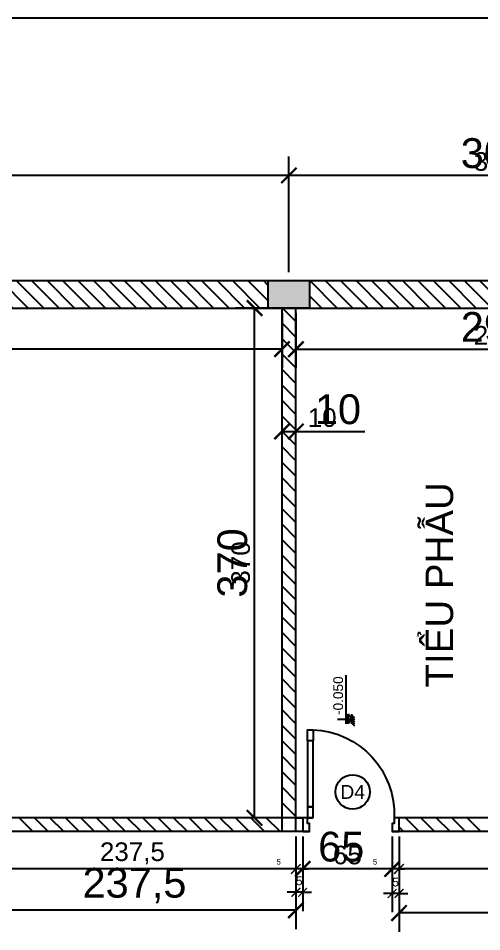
# Model space of a CAD drawing. Header units: millimetres. Extents: x -26398 to 135532, y -376633 to 43268.
# Drawn here: x 7840 to 8177, y -358348 to -357685 of the extents above; entities that cross this region are included whole.
import ezdxf
from ezdxf.enums import TextEntityAlignment as Align

# ---------------------------------------------------------------- set-up
doc = ezdxf.new("R2010")
doc.units = ezdxf.units.MM
for name, color, linetype in [('0 @ 5', 7, 'Continuous'), ('0 @ 8', 7, 'Continuous'), ('A-Door', 150, 'Continuous'), ('A5-KICHTHUOC', 251, 'Continuous'), ('cửa', 152, 'Continuous'), ('NT', 1, 'Continuous'), ('TƯỜNG', 52, 'Continuous')]:
    doc.layers.add(name, color=color, linetype=linetype)
doc.styles.add('GHICHU35', font='', dxfattribs={"width": 0.9, "height": 350})
doc.styles.get("Standard").update_dxf_attribs({"font": 'arial.ttf'})
doc.styles.get('GHICHU35').set_extended_font_data('VNI-Helve')
doc.dimstyles.new('SCALE dimmatbang', dxfattribs={"dimscale": 70, "dimtxt": 2.7, "dimasz": 1.4, "dimexe": 1.7, "dimexo": 0.7, "dimtad": 1, "dimtoh": 1, "dimdec": 1, "dimtxsty": 'Standard', "dimblk": 'ARCHTICK', "dimcen": 2.5, "dimclrd": 1, "dimclre": 256, "dimadec": 0, "dimazin": 0, "dimtfac": 1, "dimtdec": 1, "dimtmove": 0, "dimatfit": 3, "dimfxl": 1, "dimarcsym": 0})

# ---------------------------------------------------------------- blocks, each defined once
blk = doc.blocks.new('_ArchTick')
at = {"color": 0, "linetype": 'ByBlock', "const_width": 0.15}
blk.add_lwpolyline([(-0.5, -0.5), (0.5, 0.5)], dxfattribs=at)
blk = doc.blocks.new('*D8034')
at = {"lineweight": -2, "transparency": 16777216}
for p, q in [((8037.05, -357866.78), (8037.05, -357785.04)), ((8337.05, -357866.78), (8337.05, -357785.04))]:
    blk.add_line(p, q, dxfattribs=at)
at = {"color": 1, "lineweight": -2, "transparency": 16777216}
blk.add_line((8337.05, -357798.64), (8037.05, -357798.64), dxfattribs=at)
at = {"layer": 'DEFPOINTS', "color": 0, "transparency": 16777216}
for p in [(8037.05, -357798.64), (8037.05, -357872.38), (8337.05, -357872.38)]:
    blk.add_point(p, dxfattribs=at)
at = {"color": 1, "lineweight": -2, "transparency": 16777216, "xscale": 11.2, "yscale": 11.2, "zscale": 11.2, "rotation": 180}
blk.add_blockref('_ArchTick', (8037.05, -357798.64), dxfattribs=at)
at = {"color": 1, "lineweight": -2, "transparency": 16777216, "xscale": 11.2, "yscale": 11.2, "zscale": 11.2}
blk.add_blockref('_ArchTick', (8337.05, -357798.64), dxfattribs=at)
at = {"color": 0, "transparency": 16777216, "insert": (8187.05, -357782.61), "char_height": 21.6, "attachment_point": 5}
blk.add_mtext('300', dxfattribs=at)
blk = doc.blocks.new('*D8035')
at = {"lineweight": -2, "transparency": 16777216}
for p, q in [((8037.05, -357868.88), (8037.05, -357790.14)), ((8337.05, -357868.88), (8337.05, -357790.14))]:
    blk.add_line(p, q, dxfattribs=at)
at = {"color": 1, "lineweight": -2, "transparency": 16777216}
blk.add_line((8337.05, -357798.64), (8037.05, -357798.64), dxfattribs=at)
at = {"layer": 'DEFPOINTS', "color": 0, "transparency": 16777216}
for p in [(8037.05, -357798.64), (8037.05, -357872.38), (8337.05, -357872.38)]:
    blk.add_point(p, dxfattribs=at)
at = {"color": 1, "lineweight": -2, "transparency": 16777216, "xscale": 7, "yscale": 7, "zscale": 7, "rotation": 180}
blk.add_blockref('_ArchTick', (8037.05, -357798.64), dxfattribs=at)
at = {"color": 1, "lineweight": -2, "transparency": 16777216, "xscale": 7, "yscale": 7, "zscale": 7}
blk.add_blockref('_ArchTick', (8337.05, -357798.64), dxfattribs=at)
at = {"color": 0, "transparency": 16777216, "insert": (8187.05, -357788.62), "char_height": 13.5, "attachment_point": 5}
blk.add_mtext('300', dxfattribs=at)
blk = doc.blocks.new('*D8036')
at = {"lineweight": -2, "transparency": 16777216}
for p, q in [((7437.05, -357892.18), (7437.05, -357785.04)), ((8037.05, -357866.78), (8037.05, -357785.04))]:
    blk.add_line(p, q, dxfattribs=at)
at = {"color": 1, "lineweight": -2, "transparency": 16777216}
blk.add_line((8037.05, -357798.64), (7437.05, -357798.64), dxfattribs=at)
at = {"layer": 'DEFPOINTS', "color": 0, "transparency": 16777216}
for p in [(7437.05, -357798.64), (8037.05, -357872.38), (7437.05, -357897.78)]:
    blk.add_point(p, dxfattribs=at)
at = {"color": 1, "lineweight": -2, "transparency": 16777216, "xscale": 11.2, "yscale": 11.2, "zscale": 11.2, "rotation": 180}
blk.add_blockref('_ArchTick', (7437.05, -357798.64), dxfattribs=at)
at = {"color": 1, "lineweight": -2, "transparency": 16777216, "xscale": 11.2, "yscale": 11.2, "zscale": 11.2}
blk.add_blockref('_ArchTick', (8037.05, -357798.64), dxfattribs=at)
at = {"color": 0, "transparency": 16777216, "insert": (7737.05, -357782.61), "char_height": 21.6, "attachment_point": 5}
blk.add_mtext('600', dxfattribs=at)
blk = doc.blocks.new('*D8037')
at = {"lineweight": -2, "transparency": 16777216}
for p, q in [((7437.05, -357894.28), (7437.05, -357790.14)), ((8037.05, -357868.88), (8037.05, -357790.14))]:
    blk.add_line(p, q, dxfattribs=at)
at = {"color": 1, "lineweight": -2, "transparency": 16777216}
blk.add_line((8037.05, -357798.64), (7437.05, -357798.64), dxfattribs=at)
at = {"layer": 'DEFPOINTS', "color": 0, "transparency": 16777216}
for p in [(7437.05, -357798.64), (8037.05, -357872.38), (7437.05, -357897.78)]:
    blk.add_point(p, dxfattribs=at)
at = {"color": 1, "lineweight": -2, "transparency": 16777216, "xscale": 7, "yscale": 7, "zscale": 7, "rotation": 180}
blk.add_blockref('_ArchTick', (7437.05, -357798.64), dxfattribs=at)
at = {"color": 1, "lineweight": -2, "transparency": 16777216, "xscale": 7, "yscale": 7, "zscale": 7}
blk.add_blockref('_ArchTick', (8037.05, -357798.64), dxfattribs=at)
at = {"color": 0, "transparency": 16777216, "insert": (7737.05, -357788.62), "char_height": 13.5, "attachment_point": 5}
blk.add_mtext('600', dxfattribs=at)
blk = doc.blocks.new('*D8040')
at = {"lineweight": -2, "transparency": 16777216}
for p, q in [((7437.05, -357790.6), (7437.05, -357671.01)), ((11437.05, -357869.35), (11437.05, -357671.01))]:
    blk.add_line(p, q, dxfattribs=at)
at = {"color": 1, "lineweight": -2, "transparency": 16777216}
blk.add_line((11437.05, -357684.61), (7437.05, -357684.61), dxfattribs=at)
at = {"layer": 'DEFPOINTS', "color": 0, "transparency": 16777216}
for p in [(7437.05, -357684.61), (7437.05, -357796.2), (11437.05, -357874.95)]:
    blk.add_point(p, dxfattribs=at)
at = {"color": 1, "lineweight": -2, "transparency": 16777216, "xscale": 11.2, "yscale": 11.2, "zscale": 11.2, "rotation": 180}
blk.add_blockref('_ArchTick', (7437.05, -357684.61), dxfattribs=at)
at = {"color": 1, "lineweight": -2, "transparency": 16777216, "xscale": 11.2, "yscale": 11.2, "zscale": 11.2}
blk.add_blockref('_ArchTick', (11437.05, -357684.61), dxfattribs=at)
at = {"color": 0, "transparency": 16777216, "insert": (9337.05, -357668.58), "char_height": 21.6, "attachment_point": 5}
blk.add_mtext('4000', dxfattribs=at)
blk = doc.blocks.new('*D8041')
at = {"lineweight": -2, "transparency": 16777216}
for p, q in [((7437.05, -357792.7), (7437.05, -357676.11)), ((11437.05, -357871.45), (11437.05, -357676.11))]:
    blk.add_line(p, q, dxfattribs=at)
at = {"color": 1, "lineweight": -2, "transparency": 16777216}
blk.add_line((11437.05, -357684.61), (7437.05, -357684.61), dxfattribs=at)
at = {"layer": 'DEFPOINTS', "color": 0, "transparency": 16777216}
for p in [(7437.05, -357684.61), (7437.05, -357796.2), (11437.05, -357874.95)]:
    blk.add_point(p, dxfattribs=at)
at = {"color": 1, "lineweight": -2, "transparency": 16777216, "xscale": 7, "yscale": 7, "zscale": 7, "rotation": 180}
blk.add_blockref('_ArchTick', (7437.05, -357684.61), dxfattribs=at)
at = {"color": 1, "lineweight": -2, "transparency": 16777216, "xscale": 7, "yscale": 7, "zscale": 7}
blk.add_blockref('_ArchTick', (11437.05, -357684.61), dxfattribs=at)
at = {"color": 0, "transparency": 16777216, "insert": (9337.05, -357674.59), "char_height": 13.5, "attachment_point": 5}
blk.add_mtext('4000', dxfattribs=at)
blk = doc.blocks.new('A$C7DB75F4D')
at = {"layer": 'A-Door'}
for points in [[(625, 740), (625, 660), (665, 660), (665, 740)], [(625, 180), (625, 660), (665, 660), (665, 180)], [(625, 100), (625, 180), (665, 180), (665, 100)], [(35, 100), (35, 60), (50, 60), (50, 50), (50, 0), (0, 0), (0, 100)], [(665, 100), (700, 100), (700, 0), (650, 0), (650, 50), (650, 60), (665, 60)]]:
    blk.add_lwpolyline(points, close=True, dxfattribs=at)
at = {"layer": 'NT', "color": 1}
blk.add_arc((650, 125), 615.5, 92.32782, 182.32782, dxfattribs=at)
blk = doc.blocks.new('1-cote nen')
for p, q in [((-2, 267), (-2, 0)), ((-91, 102), (828, 102)), ((-2, 0), (-91, 63)), ((-91, 63), (88, 63)), ((90, 0), (-91, 0)), ((-2, 0), (88, 63)), ((-137, -60), (-77, 0)), ((-99, -60), (-39, 0)), ((-60, -60), (0, 0)), ((-21, -60), (39, 0)), ((17, -60), (77, 0))]:
    blk.add_line(p, q)
at = {"ltscale": 50, "style": 'GHICHU35', "width": 0.9}
blk.add_attdef('%%P0.000', (75, 164), '', height=187, dxfattribs=at)
blk = doc.blocks.new('*D7996')
at = {"lineweight": -2, "transparency": 16777216}
for p, q in [((8117.05, -358280.55), (8117.05, -358347.6)), ((8342.05, -358280.55), (8342.05, -358347.6))]:
    blk.add_line(p, q, dxfattribs=at)
at = {"color": 1, "lineweight": -2, "transparency": 16777216}
blk.add_line((8342.05, -358334), (8117.05, -358334), dxfattribs=at)
at = {"layer": 'DEFPOINTS', "color": 0, "transparency": 16777216}
for p in [(8117.05, -358274.95), (8342.05, -358274.95), (8117.05, -358334)]:
    blk.add_point(p, dxfattribs=at)
at = {"color": 1, "lineweight": -2, "transparency": 16777216, "xscale": 11.2, "yscale": 11.2, "zscale": 11.2, "rotation": 180}
blk.add_blockref('_ArchTick', (8117.05, -358334), dxfattribs=at)
at = {"color": 1, "lineweight": -2, "transparency": 16777216, "xscale": 11.2, "yscale": 11.2, "zscale": 11.2}
blk.add_blockref('_ArchTick', (8342.05, -358334), dxfattribs=at)
at = {"color": 0, "transparency": 16777216, "insert": (8231.07, -358317.98), "char_height": 21.6, "attachment_point": 5}
blk.add_mtext('225', dxfattribs=at)
blk = doc.blocks.new('*D7997')
at = {"lineweight": -2, "transparency": 16777216}
for p, q in [((8117.05, -358278.45), (8117.05, -358310.52)), ((8342.05, -358278.45), (8342.05, -358310.52))]:
    blk.add_line(p, q, dxfattribs=at)
at = {"color": 1, "lineweight": -2, "transparency": 16777216}
blk.add_line((8342.05, -358302.02), (8117.05, -358302.02), dxfattribs=at)
at = {"layer": 'DEFPOINTS', "color": 0, "transparency": 16777216}
for p in [(8117.05, -358274.95), (8342.05, -358274.95), (8117.05, -358302.02)]:
    blk.add_point(p, dxfattribs=at)
at = {"color": 1, "lineweight": -2, "transparency": 16777216, "xscale": 7, "yscale": 7, "zscale": 7, "rotation": 180}
blk.add_blockref('_ArchTick', (8117.05, -358302.02), dxfattribs=at)
at = {"color": 1, "lineweight": -2, "transparency": 16777216, "xscale": 7, "yscale": 7, "zscale": 7}
blk.add_blockref('_ArchTick', (8342.05, -358302.02), dxfattribs=at)
at = {"color": 0, "transparency": 16777216, "insert": (8229.55, -358292), "char_height": 13.5, "attachment_point": 5}
blk.add_mtext('225', dxfattribs=at)
blk = doc.blocks.new('*D7998')
at = {"lineweight": -2, "transparency": 16777216}
for p, q in [((8112.05, -358280.55), (8112.05, -358333.45)), ((8117.05, -358280.55), (8117.05, -358333.45))]:
    blk.add_line(p, q, dxfattribs=at)
at = {"color": 1, "lineweight": -2, "transparency": 16777216}
for p, q in [((8112.05, -358319.85), (8105.65, -358319.85)), ((8117.05, -358319.85), (8112.05, -358319.85)), ((8117.05, -358319.85), (8123.45, -358319.85))]:
    blk.add_line(p, q, dxfattribs=at)
at = {"layer": 'DEFPOINTS', "color": 0, "transparency": 16777216}
for p in [(8112.05, -358274.95), (8117.05, -358274.95), (8112.05, -358319.85)]:
    blk.add_point(p, dxfattribs=at)
at = {"color": 1, "lineweight": -2, "transparency": 16777216, "xscale": 6.4, "yscale": 6.4, "zscale": 6.4}
blk.add_blockref('_ArchTick', (8112.05, -358319.85), dxfattribs=at)
at = {"color": 1, "lineweight": -2, "transparency": 16777216, "xscale": 6.4, "yscale": 6.4, "zscale": 6.4, "rotation": 180}
blk.add_blockref('_ArchTick', (8117.05, -358319.85), dxfattribs=at)
at = {"color": 0, "transparency": 16777216, "insert": (8114.55, -358311.59), "char_height": 6.4, "attachment_point": 5}
blk.add_mtext('5', dxfattribs=at)
blk = doc.blocks.new('*D7999')
at = {"lineweight": -2, "transparency": 16777216}
for p, q in [((8112.05, -358278.45), (8112.05, -358310.52)), ((8117.05, -358278.45), (8117.05, -358310.52))]:
    blk.add_line(p, q, dxfattribs=at)
at = {"color": 1, "lineweight": -2, "transparency": 16777216}
for p, q in [((8112.05, -358302.02), (8095.14, -358302.02)), ((8117.05, -358302.02), (8112.05, -358302.02)), ((8117.05, -358302.02), (8121.05, -358302.02))]:
    blk.add_line(p, q, dxfattribs=at)
at = {"layer": 'DEFPOINTS', "color": 0, "transparency": 16777216}
for p in [(8112.05, -358274.95), (8117.05, -358274.95), (8112.05, -358302.02)]:
    blk.add_point(p, dxfattribs=at)
at = {"color": 1, "lineweight": -2, "transparency": 16777216, "xscale": 4, "yscale": 4, "zscale": 4}
blk.add_blockref('_ArchTick', (8112.05, -358302.02), dxfattribs=at)
at = {"color": 1, "lineweight": -2, "transparency": 16777216, "xscale": 4, "yscale": 4, "zscale": 4, "rotation": 180}
blk.add_blockref('_ArchTick', (8117.05, -358302.02), dxfattribs=at)
at = {"color": 0, "transparency": 16777216, "insert": (8099.6, -358296.86), "char_height": 4, "attachment_point": 5}
blk.add_mtext('5', dxfattribs=at)
blk = doc.blocks.new('*D8000')
at = {"lineweight": -2, "transparency": 16777216}
for p, q in [((8047.05, -358280.55), (8047.05, -358315.62)), ((8112.05, -358280.55), (8112.05, -358315.62))]:
    blk.add_line(p, q, dxfattribs=at)
at = {"color": 1, "lineweight": -2, "transparency": 16777216}
blk.add_line((8112.05, -358302.02), (8047.05, -358302.02), dxfattribs=at)
at = {"layer": 'DEFPOINTS', "color": 0, "transparency": 16777216}
for p in [(8047.05, -358274.95), (8112.05, -358274.95), (8047.05, -358302.02)]:
    blk.add_point(p, dxfattribs=at)
at = {"color": 1, "lineweight": -2, "transparency": 16777216, "xscale": 11.2, "yscale": 11.2, "zscale": 11.2, "rotation": 180}
blk.add_blockref('_ArchTick', (8047.05, -358302.02), dxfattribs=at)
at = {"color": 1, "lineweight": -2, "transparency": 16777216, "xscale": 11.2, "yscale": 11.2, "zscale": 11.2}
blk.add_blockref('_ArchTick', (8112.05, -358302.02), dxfattribs=at)
at = {"color": 0, "transparency": 16777216, "insert": (8075.04, -358285.99), "char_height": 21.6, "attachment_point": 5}
blk.add_mtext('65', dxfattribs=at)
blk = doc.blocks.new('*D8001')
at = {"lineweight": -2, "transparency": 16777216}
for p, q in [((8047.05, -358278.45), (8047.05, -358310.52)), ((8112.05, -358278.45), (8112.05, -358310.52))]:
    blk.add_line(p, q, dxfattribs=at)
at = {"color": 1, "lineweight": -2, "transparency": 16777216}
blk.add_line((8112.05, -358302.02), (8047.05, -358302.02), dxfattribs=at)
at = {"layer": 'DEFPOINTS', "color": 0, "transparency": 16777216}
for p in [(8047.05, -358274.95), (8112.05, -358274.95), (8047.05, -358302.02)]:
    blk.add_point(p, dxfattribs=at)
at = {"color": 1, "lineweight": -2, "transparency": 16777216, "xscale": 7, "yscale": 7, "zscale": 7, "rotation": 180}
blk.add_blockref('_ArchTick', (8047.05, -358302.02), dxfattribs=at)
at = {"color": 1, "lineweight": -2, "transparency": 16777216, "xscale": 7, "yscale": 7, "zscale": 7}
blk.add_blockref('_ArchTick', (8112.05, -358302.02), dxfattribs=at)
at = {"color": 0, "transparency": 16777216, "insert": (8079.55, -358292), "char_height": 13.5, "attachment_point": 5}
blk.add_mtext('65', dxfattribs=at)
blk = doc.blocks.new('*D8002')
at = {"lineweight": -2, "transparency": 16777216}
for p, q in [((8042.05, -358280.55), (8042.05, -358332.57)), ((8047.05, -358280.55), (8047.05, -358332.57))]:
    blk.add_line(p, q, dxfattribs=at)
at = {"color": 1, "lineweight": -2, "transparency": 16777216}
for p, q in [((8042.05, -358318.97), (8035.65, -358318.97)), ((8047.05, -358318.97), (8042.05, -358318.97)), ((8047.05, -358318.97), (8053.45, -358318.97))]:
    blk.add_line(p, q, dxfattribs=at)
at = {"layer": 'DEFPOINTS', "color": 0, "transparency": 16777216}
for p in [(8042.05, -358274.95), (8047.05, -358274.95), (8042.05, -358318.97)]:
    blk.add_point(p, dxfattribs=at)
at = {"color": 1, "lineweight": -2, "transparency": 16777216, "xscale": 6.4, "yscale": 6.4, "zscale": 6.4}
blk.add_blockref('_ArchTick', (8042.05, -358318.97), dxfattribs=at)
at = {"color": 1, "lineweight": -2, "transparency": 16777216, "xscale": 6.4, "yscale": 6.4, "zscale": 6.4, "rotation": 180}
blk.add_blockref('_ArchTick', (8047.05, -358318.97), dxfattribs=at)
at = {"color": 0, "transparency": 16777216, "insert": (8044.55, -358310.72), "char_height": 6.4, "attachment_point": 5}
blk.add_mtext('5', dxfattribs=at)
blk = doc.blocks.new('*D8003')
at = {"lineweight": -2, "transparency": 16777216}
for p, q in [((8042.05, -358278.45), (8042.05, -358310.52)), ((8047.05, -358278.45), (8047.05, -358310.52))]:
    blk.add_line(p, q, dxfattribs=at)
at = {"color": 1, "lineweight": -2, "transparency": 16777216}
for p, q in [((8042.05, -358302.02), (8025.14, -358302.02)), ((8047.05, -358302.02), (8042.05, -358302.02)), ((8047.05, -358302.02), (8051.05, -358302.02))]:
    blk.add_line(p, q, dxfattribs=at)
at = {"layer": 'DEFPOINTS', "color": 0, "transparency": 16777216}
for p in [(8042.05, -358274.95), (8047.05, -358274.95), (8042.05, -358302.02)]:
    blk.add_point(p, dxfattribs=at)
at = {"color": 1, "lineweight": -2, "transparency": 16777216, "xscale": 4, "yscale": 4, "zscale": 4}
blk.add_blockref('_ArchTick', (8042.05, -358302.02), dxfattribs=at)
at = {"color": 1, "lineweight": -2, "transparency": 16777216, "xscale": 4, "yscale": 4, "zscale": 4, "rotation": 180}
blk.add_blockref('_ArchTick', (8047.05, -358302.02), dxfattribs=at)
at = {"color": 0, "transparency": 16777216, "insert": (8029.6, -358296.86), "char_height": 4, "attachment_point": 5}
blk.add_mtext('5', dxfattribs=at)
blk = doc.blocks.new('*D8004')
at = {"lineweight": -2, "transparency": 16777216}
for p, q in [((7804.55, -358280.55), (7804.55, -358345.65)), ((8042.05, -358280.55), (8042.05, -358345.65))]:
    blk.add_line(p, q, dxfattribs=at)
at = {"color": 1, "lineweight": -2, "transparency": 16777216}
blk.add_line((8042.05, -358332.05), (7804.55, -358332.05), dxfattribs=at)
at = {"layer": 'DEFPOINTS', "color": 0, "transparency": 16777216}
for p in [(7804.55, -358274.95), (8042.05, -358274.95), (7804.55, -358332.05)]:
    blk.add_point(p, dxfattribs=at)
at = {"color": 1, "lineweight": -2, "transparency": 16777216, "xscale": 11.2, "yscale": 11.2, "zscale": 11.2, "rotation": 180}
blk.add_blockref('_ArchTick', (7804.55, -358332.05), dxfattribs=at)
at = {"color": 1, "lineweight": -2, "transparency": 16777216, "xscale": 11.2, "yscale": 11.2, "zscale": 11.2}
blk.add_blockref('_ArchTick', (8042.05, -358332.05), dxfattribs=at)
at = {"color": 0, "transparency": 16777216, "insert": (7924.82, -358314.07), "char_height": 21.6, "attachment_point": 5}
blk.add_mtext('237,5', dxfattribs=at)
blk = doc.blocks.new('*D8005')
at = {"lineweight": -2, "transparency": 16777216}
for p, q in [((7804.55, -358278.45), (7804.55, -358310.52)), ((8042.05, -358278.45), (8042.05, -358310.52))]:
    blk.add_line(p, q, dxfattribs=at)
at = {"color": 1, "lineweight": -2, "transparency": 16777216}
blk.add_line((8042.05, -358302.02), (7804.55, -358302.02), dxfattribs=at)
at = {"layer": 'DEFPOINTS', "color": 0, "transparency": 16777216}
for p in [(7804.55, -358274.95), (8042.05, -358274.95), (7804.55, -358302.02)]:
    blk.add_point(p, dxfattribs=at)
at = {"color": 1, "lineweight": -2, "transparency": 16777216, "xscale": 7, "yscale": 7, "zscale": 7, "rotation": 180}
blk.add_blockref('_ArchTick', (7804.55, -358302.02), dxfattribs=at)
at = {"color": 1, "lineweight": -2, "transparency": 16777216, "xscale": 7, "yscale": 7, "zscale": 7}
blk.add_blockref('_ArchTick', (8042.05, -358302.02), dxfattribs=at)
at = {"color": 0, "transparency": 16777216, "insert": (7923.3, -358290.78), "char_height": 13.5, "attachment_point": 5}
blk.add_mtext('237,5', dxfattribs=at)
blk = doc.blocks.new('*D7790')
at = {"lineweight": -2, "transparency": 16777216}
for p, q in [((8026.45, -357894.95), (7998.45, -357894.95)), ((8026.45, -358264.95), (7998.45, -358264.95))]:
    blk.add_line(p, q, dxfattribs=at)
at = {"color": 1, "lineweight": -2, "transparency": 16777216}
blk.add_line((8012.05, -358264.95), (8012.05, -357894.95), dxfattribs=at)
at = {"layer": 'DEFPOINTS', "color": 0, "transparency": 16777216}
for p in [(8012.05, -357894.95), (8032.05, -357894.95), (8032.05, -358264.95)]:
    blk.add_point(p, dxfattribs=at)
at = {"color": 1, "lineweight": -2, "transparency": 16777216, "xscale": 11.2, "yscale": 11.2, "zscale": 11.2}
for p, rotation in [((8012.05, -357894.95), 90), ((8012.05, -358264.95), 270)]:
    blk.add_blockref('_ArchTick', p, dxfattribs=dict(at, rotation=rotation))
at = {"color": 0, "transparency": 16777216, "insert": (7996.02, -358079.95), "char_height": 21.6, "attachment_point": 5, "rotation": 90}
blk.add_mtext('370', dxfattribs=at)
blk = doc.blocks.new('*D7791')
at = {"lineweight": -2, "transparency": 16777216}
for p, q in [((8028.55, -357894.95), (8003.55, -357894.95)), ((8028.55, -358264.95), (8003.55, -358264.95))]:
    blk.add_line(p, q, dxfattribs=at)
at = {"color": 1, "lineweight": -2, "transparency": 16777216}
blk.add_line((8012.05, -358264.95), (8012.05, -357894.95), dxfattribs=at)
at = {"layer": 'DEFPOINTS', "color": 0, "transparency": 16777216}
for p in [(8012.05, -357894.95), (8032.05, -357894.95), (8032.05, -358264.95)]:
    blk.add_point(p, dxfattribs=at)
at = {"color": 1, "lineweight": -2, "transparency": 16777216, "xscale": 7, "yscale": 7, "zscale": 7}
for p, rotation in [((8012.05, -357894.95), 90), ((8012.05, -358264.95), 270)]:
    blk.add_blockref('_ArchTick', p, dxfattribs=dict(at, rotation=rotation))
at = {"color": 0, "transparency": 16777216, "insert": (8002.03, -358079.95), "char_height": 13.5, "attachment_point": 5, "rotation": 90}
blk.add_mtext('370', dxfattribs=at)
blk = doc.blocks.new('*D7794')
at = {"lineweight": -2, "transparency": 16777216}
for p, q in [((8032.05, -357987.04), (8032.05, -357970.96)), ((8042.05, -357987.04), (8042.05, -357970.96))]:
    blk.add_line(p, q, dxfattribs=at)
at = {"color": 1, "lineweight": -2, "transparency": 16777216}
for p, q in [((8032.05, -357984.56), (8042.05, -357984.56)), ((8042.05, -357984.56), (8092.08, -357984.56))]:
    blk.add_line(p, q, dxfattribs=at)
at = {"layer": 'DEFPOINTS', "color": 0, "transparency": 16777216}
for p in [(8042.05, -357984.56), (8032.05, -357992.64), (8042.05, -357992.64)]:
    blk.add_point(p, dxfattribs=at)
at = {"color": 1, "lineweight": -2, "transparency": 16777216, "xscale": 11.2, "yscale": 11.2, "zscale": 11.2, "rotation": 180}
blk.add_blockref('_ArchTick', (8032.05, -357984.56), dxfattribs=at)
at = {"color": 1, "lineweight": -2, "transparency": 16777216, "xscale": 11.2, "yscale": 11.2, "zscale": 11.2}
blk.add_blockref('_ArchTick', (8042.05, -357984.56), dxfattribs=at)
at = {"color": 0, "transparency": 16777216, "insert": (8072.66, -357968.53), "char_height": 21.6, "attachment_point": 5}
blk.add_mtext('10', dxfattribs=at)
blk = doc.blocks.new('*D7795')
at = {"lineweight": -2, "transparency": 16777216}
for p, q in [((8032.05, -357989.14), (8032.05, -357976.06)), ((8042.05, -357989.14), (8042.05, -357976.06))]:
    blk.add_line(p, q, dxfattribs=at)
at = {"color": 1, "lineweight": -2, "transparency": 16777216}
for p, q in [((8032.05, -357984.56), (8042.05, -357984.56)), ((8042.05, -357984.56), (8073.32, -357984.56))]:
    blk.add_line(p, q, dxfattribs=at)
at = {"layer": 'DEFPOINTS', "color": 0, "transparency": 16777216}
for p in [(8042.05, -357984.56), (8032.05, -357992.64), (8042.05, -357992.64)]:
    blk.add_point(p, dxfattribs=at)
at = {"color": 1, "lineweight": -2, "transparency": 16777216, "xscale": 7, "yscale": 7, "zscale": 7, "rotation": 180}
blk.add_blockref('_ArchTick', (8032.05, -357984.56), dxfattribs=at)
at = {"color": 1, "lineweight": -2, "transparency": 16777216, "xscale": 7, "yscale": 7, "zscale": 7}
blk.add_blockref('_ArchTick', (8042.05, -357984.56), dxfattribs=at)
at = {"color": 0, "transparency": 16777216, "insert": (8061.18, -357974.54), "char_height": 13.5, "attachment_point": 5}
blk.add_mtext('10', dxfattribs=at)
blk = doc.blocks.new('*D7854')
at = {"lineweight": -2, "transparency": 16777216}
for p, q in [((8042.05, -357900.55), (8042.05, -357938.42)), ((8332.05, -357900.55), (8332.05, -357938.42))]:
    blk.add_line(p, q, dxfattribs=at)
at = {"color": 1, "lineweight": -2, "transparency": 16777216}
blk.add_line((8042.05, -357924.82), (8332.05, -357924.82), dxfattribs=at)
at = {"layer": 'DEFPOINTS', "color": 0, "transparency": 16777216}
for p in [(8042.05, -357894.95), (8332.05, -357894.95), (8332.05, -357924.82)]:
    blk.add_point(p, dxfattribs=at)
at = {"color": 1, "lineweight": -2, "transparency": 16777216, "xscale": 11.2, "yscale": 11.2, "zscale": 11.2, "rotation": 180}
blk.add_blockref('_ArchTick', (8042.05, -357924.82), dxfattribs=at)
at = {"color": 1, "lineweight": -2, "transparency": 16777216, "xscale": 11.2, "yscale": 11.2, "zscale": 11.2}
blk.add_blockref('_ArchTick', (8332.05, -357924.82), dxfattribs=at)
at = {"color": 0, "transparency": 16777216, "insert": (8187.05, -357908.79), "char_height": 21.6, "attachment_point": 5}
blk.add_mtext('290', dxfattribs=at)
blk = doc.blocks.new('*D7855')
at = {"lineweight": -2, "transparency": 16777216}
for p, q in [((8042.05, -357898.45), (8042.05, -357933.32)), ((8332.05, -357898.45), (8332.05, -357933.32))]:
    blk.add_line(p, q, dxfattribs=at)
at = {"color": 1, "lineweight": -2, "transparency": 16777216}
blk.add_line((8042.05, -357924.82), (8332.05, -357924.82), dxfattribs=at)
at = {"layer": 'DEFPOINTS', "color": 0, "transparency": 16777216}
for p in [(8042.05, -357894.95), (8332.05, -357894.95), (8332.05, -357924.82)]:
    blk.add_point(p, dxfattribs=at)
at = {"color": 1, "lineweight": -2, "transparency": 16777216, "xscale": 7, "yscale": 7, "zscale": 7, "rotation": 180}
blk.add_blockref('_ArchTick', (8042.05, -357924.82), dxfattribs=at)
at = {"color": 1, "lineweight": -2, "transparency": 16777216, "xscale": 7, "yscale": 7, "zscale": 7}
blk.add_blockref('_ArchTick', (8332.05, -357924.82), dxfattribs=at)
at = {"color": 0, "transparency": 16777216, "insert": (8187.05, -357914.8), "char_height": 13.5, "attachment_point": 5}
blk.add_mtext('290', dxfattribs=at)
blk = doc.blocks.new('*D7856')
at = {"lineweight": -2, "transparency": 16777216}
for p, q in [((7457.05, -357900.55), (7457.05, -357938.42)), ((8032.05, -357900.55), (8032.05, -357938.42))]:
    blk.add_line(p, q, dxfattribs=at)
at = {"color": 1, "lineweight": -2, "transparency": 16777216}
blk.add_line((8032.05, -357924.82), (7457.05, -357924.82), dxfattribs=at)
at = {"layer": 'DEFPOINTS', "color": 0, "transparency": 16777216}
for p in [(7457.05, -357894.95), (8032.05, -357894.95), (7457.05, -357924.82)]:
    blk.add_point(p, dxfattribs=at)
at = {"color": 1, "lineweight": -2, "transparency": 16777216, "xscale": 11.2, "yscale": 11.2, "zscale": 11.2, "rotation": 180}
blk.add_blockref('_ArchTick', (7457.05, -357924.82), dxfattribs=at)
at = {"color": 1, "lineweight": -2, "transparency": 16777216, "xscale": 11.2, "yscale": 11.2, "zscale": 11.2}
blk.add_blockref('_ArchTick', (8032.05, -357924.82), dxfattribs=at)
at = {"color": 0, "transparency": 16777216, "insert": (7744.55, -357908.84), "char_height": 21.6, "attachment_point": 5}
blk.add_mtext('575', dxfattribs=at)
blk = doc.blocks.new('*D7857')
at = {"lineweight": -2, "transparency": 16777216}
for p, q in [((7457.05, -357898.45), (7457.05, -357933.32)), ((8032.05, -357898.45), (8032.05, -357933.32))]:
    blk.add_line(p, q, dxfattribs=at)
at = {"color": 1, "lineweight": -2, "transparency": 16777216}
blk.add_line((8032.05, -357924.82), (7457.05, -357924.82), dxfattribs=at)
at = {"layer": 'DEFPOINTS', "color": 0, "transparency": 16777216}
for p in [(7457.05, -357894.95), (8032.05, -357894.95), (7457.05, -357924.82)]:
    blk.add_point(p, dxfattribs=at)
at = {"color": 1, "lineweight": -2, "transparency": 16777216, "xscale": 7, "yscale": 7, "zscale": 7, "rotation": 180}
blk.add_blockref('_ArchTick', (7457.05, -357924.82), dxfattribs=at)
at = {"color": 1, "lineweight": -2, "transparency": 16777216, "xscale": 7, "yscale": 7, "zscale": 7}
blk.add_blockref('_ArchTick', (8032.05, -357924.82), dxfattribs=at)
at = {"color": 0, "transparency": 16777216, "insert": (7744.55, -357914.83), "char_height": 13.5, "attachment_point": 5}
blk.add_mtext('575', dxfattribs=at)
blk = doc.blocks.new('*U9169')
at = {"layer": '0 @ 5'}
dim = blk.add_linear_dim(base=(8037.05, -357798.64), p1=(8337.05, -357872.38), p2=(8037.05, -357872.38), dimstyle='SCALE dimmatbang', override={"dimscale": 5, "dimtix": 0, "dimtofl": 1, "dimtmove": 0, "dimatfit": 3}, dxfattribs=at)
dim.commit()
dim.dimension.update_dxf_attribs({"geometry": '*D8035', "text_midpoint": (8187.05, -357788.62)})
at = {"layer": '0 @ 8'}
dim = blk.add_linear_dim(base=(8037.05, -357798.64), p1=(8337.05, -357872.38), p2=(8037.05, -357872.38), dimstyle='SCALE dimmatbang', override={"dimscale": 8, "dimtix": 0, "dimtofl": 1, "dimtmove": 0, "dimatfit": 3}, dxfattribs=at)
dim.commit()
dim.dimension.update_dxf_attribs({"geometry": '*D8034', "text_midpoint": (8187.05, -357782.61)})
blk = doc.blocks.new('*U9170')
at = {"layer": '0 @ 5'}
dim = blk.add_linear_dim(base=(7437.05, -357798.64), p1=(8037.05, -357872.38), p2=(7437.05, -357897.78), dimstyle='SCALE dimmatbang', override={"dimscale": 5, "dimtix": 0, "dimtofl": 1, "dimtmove": 0, "dimatfit": 3}, dxfattribs=at)
dim.commit()
dim.dimension.update_dxf_attribs({"geometry": '*D8037', "text_midpoint": (7737.05, -357788.62)})
at = {"layer": '0 @ 8'}
dim = blk.add_linear_dim(base=(7437.05, -357798.64), p1=(8037.05, -357872.38), p2=(7437.05, -357897.78), dimstyle='SCALE dimmatbang', override={"dimscale": 8, "dimtix": 0, "dimtofl": 1, "dimtmove": 0, "dimatfit": 3}, dxfattribs=at)
dim.commit()
dim.dimension.update_dxf_attribs({"geometry": '*D8036', "text_midpoint": (7737.05, -357782.61)})
blk = doc.blocks.new('*U9172')
at = {"layer": '0 @ 5'}
dim = blk.add_linear_dim(base=(7437.05, -357684.61), p1=(11437.05, -357874.95), p2=(7437.05, -357796.2), angle=180, dimstyle='SCALE dimmatbang', override={"dimscale": 5, "dimtix": 0, "dimtofl": 1, "dimtmove": 0, "dimatfit": 3}, dxfattribs=at)
dim.commit()
dim.dimension.update_dxf_attribs({"geometry": '*D8041', "text_midpoint": (9337.05, -357684.61), "dimtype": 128})
at = {"layer": '0 @ 8'}
dim = blk.add_linear_dim(base=(7437.05, -357684.61), p1=(11437.05, -357874.95), p2=(7437.05, -357796.2), angle=180, dimstyle='SCALE dimmatbang', override={"dimscale": 8, "dimtix": 0, "dimtofl": 1, "dimtmove": 0, "dimatfit": 3}, dxfattribs=at)
dim.commit()
dim.dimension.update_dxf_attribs({"geometry": '*D8040', "text_midpoint": (9337.05, -357684.61), "dimtype": 128})
blk = doc.blocks.new('*U9225')
at = {"layer": '0 @ 5'}
dim = blk.add_linear_dim(base=(8117.05, -358302.02), p1=(8342.05, -358274.95), p2=(8117.05, -358274.95), angle=180, dimstyle='SCALE dimmatbang', override={"dimscale": 5, "dimtix": 0, "dimtofl": 1, "dimtmove": 0, "dimatfit": 3}, dxfattribs=at)
dim.commit()
dim.dimension.update_dxf_attribs({"geometry": '*D7997', "text_midpoint": (8229.55, -358292)})
at = {"layer": '0 @ 8'}
dim = blk.add_linear_dim(base=(8117.05, -358334), p1=(8342.05, -358274.95), p2=(8117.05, -358274.95), angle=180, dimstyle='SCALE dimmatbang', override={"dimscale": 8, "dimtix": 0, "dimtofl": 1, "dimtmove": 0, "dimatfit": 3}, dxfattribs=at)
dim.commit()
dim.dimension.update_dxf_attribs({"geometry": '*D7996', "text_midpoint": (8231.07, -358334), "dimtype": 128})
blk = doc.blocks.new('*U9226')
at = {"layer": '0 @ 5'}
dim = blk.add_linear_dim(base=(8112.05, -358302.02), p1=(8117.05, -358274.95), p2=(8112.05, -358274.95), angle=180, dimstyle='SCALE dimmatbang', override={"dimscale": 5, "dimtxt": 0.8, "dimasz": 0.8, "dimtix": 0, "dimtofl": 1, "dimtmove": 0, "dimatfit": 3}, dxfattribs=at)
dim.commit()
dim.dimension.update_dxf_attribs({"geometry": '*D7999', "text_midpoint": (8099.6, -358296.86)})
at = {"layer": '0 @ 8'}
dim = blk.add_linear_dim(base=(8112.05, -358319.85), p1=(8117.05, -358274.95), p2=(8112.05, -358274.95), angle=180, dimstyle='SCALE dimmatbang', override={"dimscale": 8, "dimtxt": 0.8, "dimasz": 0.8, "dimtix": 0, "dimtofl": 1, "dimtmove": 0, "dimatfit": 3}, dxfattribs=at)
dim.commit()
dim.dimension.update_dxf_attribs({"geometry": '*D7998', "text_midpoint": (8114.55, -358319.85), "dimtype": 128})
blk = doc.blocks.new('*U9227')
at = {"layer": '0 @ 5'}
dim = blk.add_linear_dim(base=(8047.05, -358302.02), p1=(8112.05, -358274.95), p2=(8047.05, -358274.95), angle=180, dimstyle='SCALE dimmatbang', override={"dimscale": 5, "dimtix": 0, "dimtofl": 1, "dimtmove": 0, "dimatfit": 3}, dxfattribs=at)
dim.commit()
dim.dimension.update_dxf_attribs({"geometry": '*D8001', "text_midpoint": (8079.55, -358292)})
at = {"layer": '0 @ 8'}
dim = blk.add_linear_dim(base=(8047.05, -358302.02), p1=(8112.05, -358274.95), p2=(8047.05, -358274.95), angle=180, dimstyle='SCALE dimmatbang', override={"dimscale": 8, "dimtix": 0, "dimtofl": 1, "dimtmove": 0, "dimatfit": 3}, dxfattribs=at)
dim.commit()
dim.dimension.update_dxf_attribs({"geometry": '*D8000', "text_midpoint": (8075.04, -358302.02), "dimtype": 128})
blk = doc.blocks.new('*U9228')
at = {"layer": '0 @ 5'}
dim = blk.add_linear_dim(base=(8042.05, -358302.02), p1=(8047.05, -358274.95), p2=(8042.05, -358274.95), angle=180, dimstyle='SCALE dimmatbang', override={"dimscale": 5, "dimtxt": 0.8, "dimasz": 0.8, "dimtix": 0, "dimtofl": 1, "dimtmove": 0, "dimatfit": 3}, dxfattribs=at)
dim.commit()
dim.dimension.update_dxf_attribs({"geometry": '*D8003', "text_midpoint": (8029.6, -358296.86)})
at = {"layer": '0 @ 8'}
dim = blk.add_linear_dim(base=(8042.05, -358318.97), p1=(8047.05, -358274.95), p2=(8042.05, -358274.95), angle=180, dimstyle='SCALE dimmatbang', override={"dimscale": 8, "dimtxt": 0.8, "dimasz": 0.8, "dimtix": 0, "dimtofl": 1, "dimtmove": 0, "dimatfit": 3}, dxfattribs=at)
dim.commit()
dim.dimension.update_dxf_attribs({"geometry": '*D8002', "text_midpoint": (8044.55, -358318.97), "dimtype": 128})
blk = doc.blocks.new('*U9229')
at = {"layer": '0 @ 5'}
dim = blk.add_linear_dim(base=(7804.55, -358302.02), p1=(8042.05, -358274.95), p2=(7804.55, -358274.95), angle=180, dimstyle='SCALE dimmatbang', override={"dimscale": 5, "dimtix": 0, "dimtofl": 1, "dimtmove": 0, "dimatfit": 3}, dxfattribs=at)
dim.commit()
dim.dimension.update_dxf_attribs({"geometry": '*D8005', "text_midpoint": (7923.3, -358290.78)})
at = {"layer": '0 @ 8'}
dim = blk.add_linear_dim(base=(7804.55, -358332.05), p1=(8042.05, -358274.95), p2=(7804.55, -358274.95), angle=180, dimstyle='SCALE dimmatbang', override={"dimscale": 8, "dimtix": 0, "dimtofl": 1, "dimtmove": 0, "dimatfit": 3}, dxfattribs=at)
dim.commit()
dim.dimension.update_dxf_attribs({"geometry": '*D8004', "text_midpoint": (7924.82, -358332.05), "dimtype": 128})
blk = doc.blocks.new('*U9234')
at = {"layer": '0 @ 5'}
dim = blk.add_linear_dim(base=(8012.05, -357894.95), p1=(8032.05, -358264.95), p2=(8032.05, -357894.95), angle=90, dimstyle='SCALE dimmatbang', override={"dimscale": 5, "dimtix": 0, "dimtofl": 1, "dimtmove": 0, "dimatfit": 3}, dxfattribs=at)
dim.commit()
dim.dimension.update_dxf_attribs({"geometry": '*D7791', "text_midpoint": (8002.03, -358079.95)})
at = {"layer": '0 @ 8'}
dim = blk.add_linear_dim(base=(8012.05, -357894.95), p1=(8032.05, -358264.95), p2=(8032.05, -357894.95), angle=90, dimstyle='SCALE dimmatbang', override={"dimscale": 8, "dimtix": 0, "dimtofl": 1, "dimtmove": 0, "dimatfit": 3}, dxfattribs=at)
dim.commit()
dim.dimension.update_dxf_attribs({"geometry": '*D7790', "text_midpoint": (7996.02, -358079.95)})
blk = doc.blocks.new('*U9236')
at = {"layer": '0 @ 5'}
dim = blk.add_linear_dim(base=(8042.05, -357984.56), p1=(8032.05, -357992.64), p2=(8042.05, -357992.64), angle=180, dimstyle='SCALE dimmatbang', override={"dimscale": 5, "dimtix": 0, "dimtofl": 1, "dimtmove": 0, "dimatfit": 3}, dxfattribs=at)
dim.commit()
dim.dimension.update_dxf_attribs({"geometry": '*D7795', "text_midpoint": (8061.18, -357974.54)})
at = {"layer": '0 @ 8'}
dim = blk.add_linear_dim(base=(8042.05, -357984.56), p1=(8032.05, -357992.64), p2=(8042.05, -357992.64), angle=180, dimstyle='SCALE dimmatbang', override={"dimscale": 8, "dimtix": 0, "dimtofl": 1, "dimtmove": 0, "dimatfit": 3}, dxfattribs=at)
dim.commit()
dim.dimension.update_dxf_attribs({"geometry": '*D7794', "text_midpoint": (8072.66, -357968.53)})
blk = doc.blocks.new('*U9275')
at = {"layer": '0 @ 5'}
dim = blk.add_linear_dim(base=(8332.05, -357924.82), p1=(8042.05, -357894.95), p2=(8332.05, -357894.95), angle=180, dimstyle='SCALE dimmatbang', override={"dimscale": 5, "dimtix": 0, "dimtofl": 1, "dimtmove": 0, "dimatfit": 3}, dxfattribs=at)
dim.commit()
dim.dimension.update_dxf_attribs({"geometry": '*D7855', "text_midpoint": (8187.05, -357914.8)})
at = {"layer": '0 @ 8'}
dim = blk.add_linear_dim(base=(8332.05, -357924.82), p1=(8042.05, -357894.95), p2=(8332.05, -357894.95), angle=180, dimstyle='SCALE dimmatbang', override={"dimscale": 8, "dimtix": 0, "dimtofl": 1, "dimtmove": 0, "dimatfit": 3}, dxfattribs=at)
dim.commit()
dim.dimension.update_dxf_attribs({"geometry": '*D7854', "text_midpoint": (8187.05, -357908.79)})
blk = doc.blocks.new('*U9276')
at = {"layer": '0 @ 5'}
dim = blk.add_linear_dim(base=(7457.05, -357924.82), p1=(8032.05, -357894.95), p2=(7457.05, -357894.95), angle=180, dimstyle='SCALE dimmatbang', override={"dimscale": 5, "dimtix": 0, "dimtofl": 1, "dimtmove": 0, "dimatfit": 3}, dxfattribs=at)
dim.commit()
dim.dimension.update_dxf_attribs({"geometry": '*D7857', "text_midpoint": (7744.55, -357914.83)})
at = {"layer": '0 @ 8'}
dim = blk.add_linear_dim(base=(7457.05, -357924.82), p1=(8032.05, -357894.95), p2=(7457.05, -357894.95), angle=180, dimstyle='SCALE dimmatbang', override={"dimscale": 8, "dimtix": 0, "dimtofl": 1, "dimtmove": 0, "dimatfit": 3}, dxfattribs=at)
dim.commit()
dim.dimension.update_dxf_attribs({"geometry": '*D7856', "text_midpoint": (7744.55, -357908.84)})

msp = doc.modelspace()

# ---------------------------------------------------------------- hatches: boundary and pattern name
h = msp.add_hatch(color=1)
h.dxf.hatch_style = 1
h.paths.add_polyline_path([(8022.05, -357874.95), (8022.05, -357894.95), (8052.05, -357894.95), (8052.05, -357874.95)])
at = {"layer": 'TƯỜNG'}
h = msp.add_hatch(dxfattribs=at)
h.set_pattern_fill('ANSI31', color=256, scale=2.5, angle=90)
h.set_pattern_definition([(135, (-202.924, -361103.396), (-5.61266, -5.61266), [])])
h.paths.add_polyline_path([(7457.05, -357874.95), (7457.05, -357894.95), (8022.05, -357894.95), (8022.05, -357874.95)])
h.paths.add_polyline_path([(8322.05, -357894.95), (8322.05, -357874.95), (8052.05, -357874.95), (8052.05, -357894.95)])
h.paths.add_polyline_path([(8652.05, -357874.95), (8652.05, -357894.95), (8922.05, -357894.95), (8922.05, -357875.49), (8921.51, -357874.95)])
h.paths.add_polyline_path([(8622.05, -357894.95), (8622.05, -357874.95), (8352.05, -357874.95), (8352.05, -357894.95)])
h.paths.add_polyline_path([(8952.05, -357874.95), (8952.05, -357894.26), (8952.73, -357894.95), (9222.05, -357894.95), (9222.05, -357874.95)])
h.paths.add_polyline_path([(9252.05, -357874.95), (9252.05, -357894.95), (9522.05, -357894.95), (9522.05, -357874.95)])
h.paths.add_polyline_path([(9822.05, -357894.95), (9822.05, -357874.95), (9552.05, -357874.95), (9552.05, -357894.95)])
h.paths.add_polyline_path([(10222.05, -357894.95), (10222.05, -357874.95), (9852.05, -357874.95), (9852.05, -357894.95)])
h.paths.add_polyline_path([(10605.97, -357894.95), (10605.97, -357875.07), (10616.65, -357875.07), (10616.53, -357874.95), (10252.05, -357874.95), (10252.05, -357894.95)])

# ---------------------------------------------------------------- linework, layer by layer
at = {"linetype": 'Continuous'}
msp.add_line((8032.05, -358265.17), (8031.82, -358264.95), dxfattribs=at)
for points in [[(8052.05, -357874.95), (8052.05, -357894.95), (8022.05, -357894.95), (8022.05, -357874.95)], [(8042.05, -358264.95), (8047.05, -358264.95), (8047.05, -358274.95), (8042.05, -358274.95)]]:
    msp.add_lwpolyline(points, close=True)
msp.add_circle((8083.34, -358246.15), 12.52)
at = {"layer": 'TƯỜNG'}
for p, q in [((7437.05, -357874.95), (10637.05, -357874.95)), ((7457.05, -357894.95), (10617.05, -357894.95)), ((8032.05, -358274.95), (8032.05, -357894.95)), ((8042.05, -357904.74), (8032.26, -357894.95)), ((8042.05, -358274.95), (8042.05, -357894.95)), ((8042.05, -357915.96), (8032.05, -357905.96)), ((8042.05, -357927.19), (8032.05, -357917.19)), ((8042.05, -357938.42), (8032.05, -357928.42)), ((8042.05, -357949.64), (8032.05, -357939.64)), ((8042.05, -357960.87), (8032.05, -357950.87)), ((8042.05, -357972.09), (8032.05, -357962.09)), ((8042.05, -357983.32), (8032.05, -357973.32)), ((8042.05, -357994.54), (8032.05, -357984.54)), ((8042.05, -358005.77), (8032.05, -357995.77)), ((8042.05, -358016.99), (8032.05, -358006.99)), ((8042.05, -358028.22), (8032.05, -358018.22)), ((8042.05, -358039.44), (8032.05, -358029.44)), ((8042.05, -358050.67), (8032.05, -358040.67)), ((8042.05, -358061.89), (8032.05, -358051.89)), ((8042.05, -358073.12), (8032.05, -358063.12)), ((8042.05, -358084.34), (8032.05, -358074.34)), ((8042.05, -358095.57), (8032.05, -358085.57)), ((8042.05, -358106.8), (8032.05, -358096.8)), ((8042.05, -358118.02), (8032.05, -358108.02)), ((8042.05, -358129.25), (8032.05, -358119.25)), ((8042.05, -358140.47), (8032.05, -358130.47)), ((8042.05, -358151.7), (8032.05, -358141.7)), ((8042.05, -358162.92), (8032.05, -358152.92)), ((8042.05, -358174.15), (8032.05, -358164.15)), ((8042.05, -358185.37), (8032.05, -358175.37)), ((8042.05, -358196.6), (8032.05, -358186.6)), ((8042.05, -358207.82), (8032.05, -358197.82)), ((8042.05, -358219.05), (8032.05, -358209.05)), ((8042.05, -358230.27), (8032.05, -358220.27)), ((8042.05, -358241.5), (8032.05, -358231.5)), ((8042.05, -358252.72), (8032.05, -358242.72)), ((8042.05, -358263.95), (8032.05, -358253.95)), ((8054.55, -358264.95), (7528.55, -358264.95)), ((7850.99, -358274.95), (7840.99, -358264.95)), ((7862.22, -358274.95), (7852.22, -358264.95)), ((7873.44, -358274.95), (7863.44, -358264.95)), ((7884.67, -358274.95), (7874.67, -358264.95)), ((7895.89, -358274.95), (7885.89, -358264.95)), ((7907.12, -358274.95), (7897.12, -358264.95)), ((7918.34, -358274.95), (7908.34, -358264.95)), ((7929.57, -358274.95), (7919.57, -358264.95)), ((7940.79, -358274.95), (7930.79, -358264.95)), ((7952.02, -358274.95), (7942.02, -358264.95)), ((7963.24, -358274.95), (7953.24, -358264.95)), ((7974.47, -358274.95), (7964.47, -358264.95)), ((7985.69, -358274.95), (7975.69, -358264.95)), ((7996.92, -358274.95), (7986.92, -358264.95)), ((8008.14, -358274.95), (7998.14, -358264.95)), ((8019.37, -358274.95), (8009.37, -358264.95)), ((8030.59, -358274.95), (8020.59, -358264.95)), ((8354.55, -358264.95), (8113.55, -358264.95)), ((8131.62, -358274.95), (8121.62, -358264.95)), ((8142.85, -358274.95), (8132.85, -358264.95)), ((8154.07, -358274.95), (8144.07, -358264.95)), ((8165.3, -358274.95), (8155.3, -358264.95)), ((8176.52, -358274.95), (8166.52, -358264.95)), ((8052.05, -358274.95), (7527.05, -358274.95)), ((8352.05, -358274.95), (8112.05, -358274.95)), ((8120.4, -358274.95), (8117.05, -358271.6))]:
    msp.add_line(p, q, dxfattribs=at)

# ---------------------------------------------------------------- block references
for name in ['*U9172', '*U9170', '*U9169', '*U9234', '*U9276', '*U9275', '*U9236', '*U9229', '*U9228', '*U9227', '*U9226', '*U9225']:
    msp.add_blockref(name, (0, 0))
at = {"layer": 'A5-KICHTHUOC', "ltscale": 0.5}
ref = msp.add_blockref('1-cote nen', (8082.61, -358193.15), dxfattribs=dict(at, xscale=0.0382254171401861, yscale=0.0382254171401861, zscale=0.0382254171401861, rotation=90))
ref.add_attrib('%%P0.000', '-0.050', (8076.34, -358190.27), dxfattribs={"layer": '0', "color": 4, "ltscale": 50, "height": 7.079, "rotation": 90})
at = {"layer": 'cửa', "xscale": -0.1, "yscale": 0.1, "zscale": 0.1}
msp.add_blockref('A$C7DB75F4D', (8117.05, -358274.95), dxfattribs=at)

# ---------------------------------------------------------------- texts
msp.add_text('TIỂU PHẪU', height=20, rotation=90).set_placement((8146.33, -358095.84), align=Align.MIDDLE_CENTER)
at = {"layer": 'TƯỜNG'}
msp.add_text('D4', height=10.015, dxfattribs=at).set_placement((8083.34, -358246.15), align=Align.MIDDLE_CENTER)

doc.saveas('drawing.dxf')
